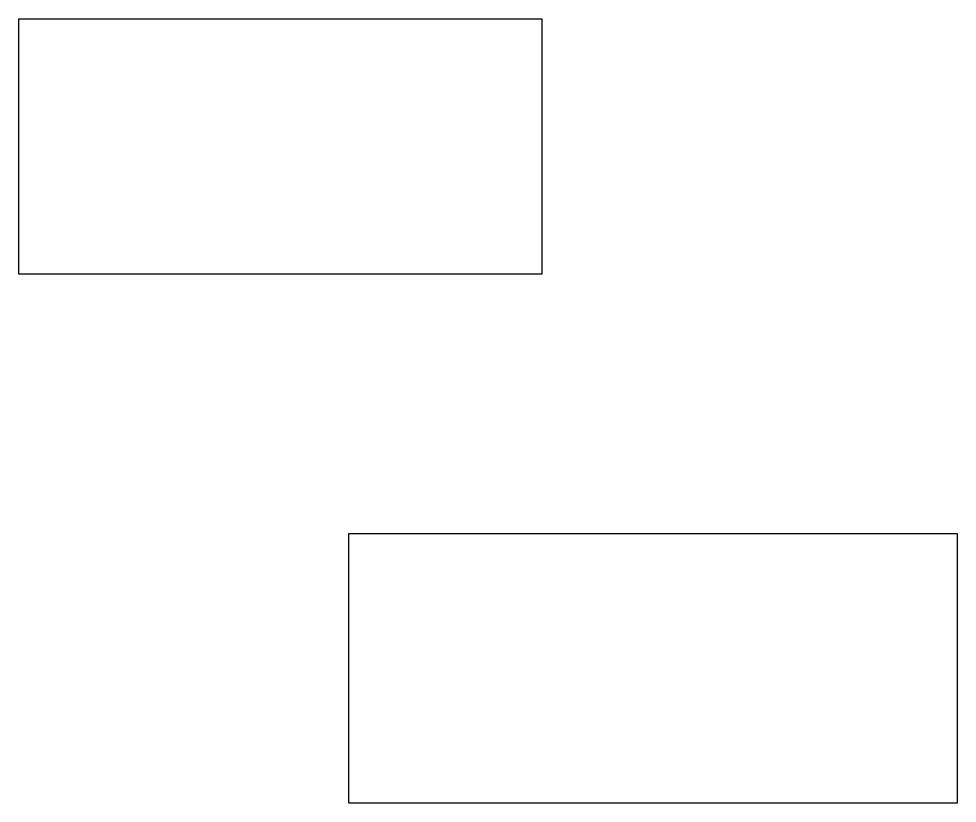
# Model space of a CAD drawing. Extents: x 7.6 to 21.6, y 12.1 to 23.7.
import ezdxf

# ---------------------------------------------------------------- set-up
doc = ezdxf.new("R2010")
doc.units = 13
doc.header["$MEASUREMENT"] = 0

msp = doc.modelspace()

# ---------------------------------------------------------------- linework, layer by layer
for points in [[(7.576, 23.743), (15.373, 23.743), (15.373, 19.939), (7.576, 19.939)], [(12.495, 16.073), (21.561, 16.073), (21.561, 12.052), (12.495, 12.052)]]:
    msp.add_lwpolyline(points, close=True)

doc.saveas('drawing.dxf')
